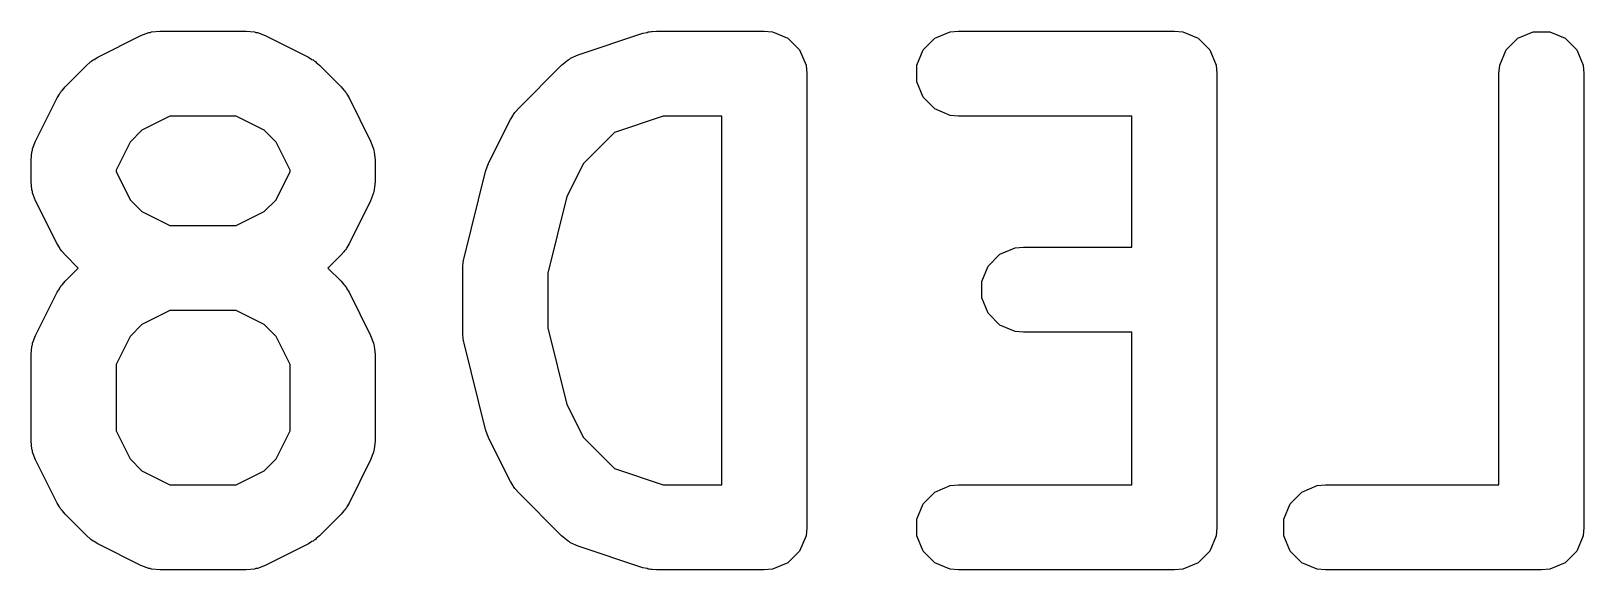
# Model space of a CAD drawing. Extents: x 104 to 228, y -134 to -58.
# Drawn here: x 199.996 to 202.736, y -87.787 to -86.837 of the extents above; entities that cross this region are included whole.
import ezdxf

# ---------------------------------------------------------------- set-up
doc = ezdxf.new("R2010")
doc.units = 0
doc.layers.add('BLACK', color=7, linetype='CONTINUOUS')

msp = doc.modelspace()

# ---------------------------------------------------------------- linework, layer by layer
at = {"layer": 'BLACK', "linetype": 'CONTINUOUS'}
for p, q in [((200.113363, -86.883308), (200.189554, -86.845213)), ((200.189554, -86.845213), (200.203286, -86.839958)), ((200.203286, -86.839958), (200.205973, -86.839767)), ((200.205973, -86.839767), (200.208463, -86.838736)), ((200.208463, -86.838736), (200.223095, -86.837295)), ((200.223095, -86.837295), (200.375476, -86.837295)), ((200.375476, -86.837295), (200.390108, -86.838736)), ((200.390108, -86.838736), (200.392597, -86.839767)), ((200.392597, -86.839767), (200.395285, -86.839958)), ((200.395285, -86.839958), (200.409017, -86.845213)), ((200.409017, -86.845213), (200.485207, -86.883308)), ((200.961282, -86.879239), (201.075568, -86.841144)), ((201.075568, -86.841144), (201.082821, -86.839494)), ((201.082821, -86.839494), (201.084653, -86.838736)), ((201.084653, -86.838736), (201.087307, -86.838474)), ((201.087307, -86.838474), (201.089905, -86.837884)), ((201.089905, -86.837884), (201.091879, -86.838024)), ((201.091879, -86.838024), (201.099285, -86.837295)), ((201.099285, -86.837295), (201.289761, -86.837295)), ((201.289761, -86.837295), (201.304393, -86.838736)), ((201.304393, -86.838736), (201.331429, -86.849935)), ((201.590951, -86.849935), (201.617987, -86.838736)), ((201.617987, -86.838736), (201.632619, -86.837295)), ((201.632619, -86.837295), (202.013571, -86.837295)), ((202.013571, -86.837295), (202.028203, -86.838736)), ((202.028203, -86.838736), (202.055239, -86.849935)), ((202.619522, -86.849935), (202.646558, -86.838736)), ((202.646558, -86.838736), (202.675822, -86.838736)), ((202.675822, -86.838736), (202.702858, -86.849935)), ((201.331429, -86.849935), (201.352121, -86.870627)), ((201.352121, -86.870627), (201.36332, -86.897663)), ((201.55906, -86.897663), (201.570259, -86.870627)), ((201.570259, -86.870627), (201.590951, -86.849935)), ((202.055239, -86.849935), (202.075931, -86.870627)), ((202.075931, -86.870627), (202.08713, -86.897663)), ((202.587631, -86.897663), (202.59883, -86.870627)), ((202.59883, -86.870627), (202.619522, -86.849935)), ((202.702858, -86.849935), (202.72355, -86.870627)), ((202.72355, -86.870627), (202.734749, -86.897663)), ((200.055776, -86.935452), (200.093871, -86.897357)), ((200.093871, -86.897357), (200.09962, -86.892638)), ((200.09962, -86.892638), (200.10092, -86.89114)), ((200.10092, -86.89114), (200.103179, -86.889718)), ((200.103179, -86.889718), (200.105236, -86.88803)), ((200.105236, -86.88803), (200.107063, -86.887272)), ((200.107063, -86.887272), (200.113363, -86.883308)), ((200.485207, -86.883308), (200.491506, -86.887272)), ((200.491506, -86.887272), (200.493334, -86.88803)), ((200.493334, -86.88803), (200.49539, -86.889718)), ((200.49539, -86.889718), (200.49765, -86.89114)), ((200.49765, -86.89114), (200.498949, -86.892638)), ((200.498949, -86.892638), (200.504699, -86.897357)), ((200.504699, -86.897357), (200.542794, -86.935452)), ((200.855776, -86.973547), (200.931966, -86.897357)), ((200.931966, -86.897357), (200.943331, -86.888029)), ((200.943331, -86.888029), (200.945823, -86.886996)), ((200.945823, -86.886996), (200.947857, -86.885233)), ((200.947857, -86.885233), (200.961282, -86.879239)), ((201.36332, -86.897663), (201.364761, -86.912295)), ((201.55906, -86.926927), (201.55906, -86.897663)), ((202.08713, -86.897663), (202.088571, -86.912295)), ((202.58619, -86.912295), (202.587631, -86.897663)), ((202.734749, -86.897663), (202.73619, -86.912295)), ((201.364761, -86.912295), (201.364761, -87.712295)), ((201.570259, -86.953963), (201.55906, -86.926927)), ((202.088571, -86.912295), (202.088571, -87.712295)), ((202.58619, -87.637295), (202.58619, -86.912295)), ((202.73619, -86.912295), (202.73619, -87.712295)), ((200.003632, -87.031135), (200.041727, -86.954944)), ((200.041727, -86.954944), (200.045691, -86.948644)), ((200.045691, -86.948644), (200.046449, -86.946817)), ((200.046449, -86.946817), (200.048137, -86.94476)), ((200.048137, -86.94476), (200.049559, -86.942501)), ((200.049559, -86.942501), (200.051057, -86.941201)), ((200.051057, -86.941201), (200.055776, -86.935452)), ((200.542794, -86.935452), (200.547514, -86.941204)), ((200.547514, -86.941204), (200.54901, -86.942501)), ((200.54901, -86.942501), (200.550429, -86.944755)), ((200.550429, -86.944755), (200.552121, -86.946817)), ((200.552121, -86.946817), (200.552879, -86.948647)), ((200.552879, -86.948647), (200.556843, -86.954944)), ((200.556843, -86.954944), (200.594939, -87.031134)), ((201.590951, -86.974655), (201.570259, -86.953963)), ((200.848137, -86.982855), (200.849559, -86.980596)), ((200.849559, -86.980596), (200.851057, -86.979296)), ((200.851057, -86.979296), (200.855776, -86.973547)), ((201.617987, -86.985854), (201.590951, -86.974655)), ((200.2408, -86.987295), (200.19133, -87.012029)), ((200.357771, -86.987295), (200.2408, -86.987295)), ((200.407239, -87.012029), (200.357771, -86.987295)), ((200.803632, -87.06923), (200.841727, -86.993039)), ((200.841727, -86.993039), (200.845691, -86.986739)), ((200.845691, -86.986739), (200.846449, -86.984912)), ((200.846449, -86.984912), (200.848137, -86.982855)), ((201.111455, -86.987295), (201.025512, -87.015942)), ((201.214761, -86.987295), (201.111455, -86.987295)), ((201.214761, -87.637295), (201.214761, -86.987295)), ((201.632619, -86.987295), (201.617987, -86.985854)), ((201.938571, -86.987295), (201.632619, -86.987295)), ((201.938571, -87.218247), (201.938571, -86.987295)), ((199.998377, -87.044867), (200.003632, -87.031135)), ((200.170448, -87.032911), (200.145714, -87.08238)), ((200.19133, -87.012029), (200.170448, -87.032911)), ((200.428122, -87.032912), (200.407239, -87.012029)), ((200.452857, -87.082381), (200.428122, -87.032912)), ((200.594939, -87.031134), (200.600194, -87.044866)), ((201.025512, -87.015942), (200.970448, -87.071006)), ((199.995714, -87.064676), (199.997155, -87.050044)), ((199.995714, -87.102771), (199.995714, -87.064676)), ((199.997155, -87.050044), (199.998186, -87.047554)), ((199.998186, -87.047554), (199.998377, -87.044867)), ((200.600194, -87.044866), (200.600385, -87.047555)), ((200.600385, -87.047555), (200.601416, -87.050044)), ((200.601416, -87.050044), (200.602857, -87.064676)), ((200.602857, -87.064676), (200.602857, -87.102771)), ((200.145714, -87.08238), (200.145714, -87.085066)), ((200.145714, -87.085066), (200.170448, -87.134534)), ((200.428121, -87.134535), (200.452857, -87.085065)), ((200.452857, -87.085065), (200.452857, -87.082381)), ((200.759857, -87.236961), (200.797953, -87.08458)), ((200.797953, -87.08458), (200.798338, -87.0835)), ((200.798338, -87.0835), (200.798377, -87.082962)), ((200.798377, -87.082962), (200.800701, -87.076886)), ((200.800701, -87.076886), (200.8029, -87.070735)), ((200.8029, -87.070735), (200.803222, -87.070299)), ((200.803222, -87.070299), (200.803632, -87.06923)), ((200.970448, -87.071006), (200.941478, -87.128946)), ((199.997155, -87.117403), (199.995714, -87.102771)), ((199.998186, -87.119892), (199.997155, -87.117403)), ((200.601416, -87.117403), (200.600383, -87.119894)), ((200.602857, -87.102771), (200.601416, -87.117403)), ((199.998377, -87.12258), (199.998186, -87.119892)), ((200.003632, -87.136312), (199.998377, -87.12258)), ((200.041727, -87.212502), (200.003632, -87.136312)), ((200.170448, -87.134534), (200.191331, -87.155418)), ((200.407238, -87.155418), (200.428121, -87.134535)), ((200.594938, -87.136313), (200.556843, -87.212503)), ((200.600193, -87.122581), (200.594938, -87.136313)), ((200.600383, -87.119894), (200.600193, -87.122581)), ((200.941478, -87.128946), (200.907618, -87.264387)), ((200.191331, -87.155418), (200.2408, -87.180152)), ((200.357771, -87.180152), (200.407238, -87.155418)), ((200.2408, -87.180152), (200.357771, -87.180152)), ((200.04569, -87.218798), (200.041727, -87.212502)), ((200.046448, -87.220628), (200.04569, -87.218798)), ((200.048137, -87.222686), (200.046448, -87.220628)), ((200.049559, -87.224945), (200.048137, -87.222686)), ((200.051057, -87.226244), (200.049559, -87.224945)), ((200.055775, -87.231993), (200.051057, -87.226244)), ((200.547515, -87.226241), (200.542795, -87.231993)), ((200.54901, -87.224945), (200.547515, -87.226241)), ((200.550429, -87.22269), (200.54901, -87.224945)), ((200.552122, -87.220628), (200.550429, -87.22269)), ((200.55288, -87.218797), (200.552122, -87.220628)), ((200.556843, -87.212503), (200.55288, -87.218797)), ((201.705237, -87.230887), (201.732273, -87.219688)), ((201.732273, -87.219688), (201.746905, -87.218247)), ((201.746905, -87.218247), (201.938571, -87.218247)), ((200.078933, -87.255151), (200.055775, -87.231993)), ((200.055776, -87.278309), (200.078933, -87.255151)), ((200.542795, -87.231993), (200.519636, -87.255151)), ((200.519636, -87.255151), (200.542794, -87.278309)), ((200.757618, -87.255152), (200.757869, -87.252598)), ((200.757618, -87.369438), (200.757618, -87.255152)), ((200.757707, -87.251506), (200.758516, -87.246031)), ((200.757869, -87.252598), (200.757707, -87.251506)), ((200.758516, -87.246031), (200.759059, -87.24052)), ((200.759059, -87.24052), (200.759481, -87.239499)), ((200.759481, -87.239499), (200.759857, -87.236961)), ((201.673346, -87.278615), (201.684545, -87.251579)), ((201.684545, -87.251579), (201.705237, -87.230887)), ((200.049559, -87.285358), (200.051057, -87.284058)), ((200.051057, -87.284058), (200.055776, -87.278309)), ((200.542794, -87.278309), (200.547514, -87.284061)), ((200.547514, -87.284061), (200.54901, -87.285358)), ((200.907618, -87.264387), (200.907618, -87.360202)), ((201.673346, -87.307879), (201.673346, -87.278615)), ((200.003632, -87.373992), (200.041727, -87.297801)), ((200.041727, -87.297801), (200.045691, -87.291501)), ((200.045691, -87.291501), (200.046449, -87.289674)), ((200.046449, -87.289674), (200.048137, -87.287617)), ((200.048137, -87.287617), (200.049559, -87.285358)), ((200.54901, -87.285358), (200.550429, -87.287612)), ((200.550429, -87.287612), (200.552121, -87.289674)), ((200.552121, -87.289674), (200.552879, -87.291504)), ((200.552879, -87.291504), (200.556843, -87.297801)), ((200.556843, -87.297801), (200.594939, -87.373991)), ((201.684545, -87.334915), (201.673346, -87.307879)), ((200.2408, -87.330152), (200.19133, -87.354886)), ((200.357771, -87.330152), (200.2408, -87.330152)), ((200.407239, -87.354886), (200.357771, -87.330152)), ((201.705237, -87.355607), (201.684545, -87.334915)), ((200.19133, -87.354886), (200.170448, -87.375768)), ((200.428122, -87.375769), (200.407239, -87.354886)), ((200.907618, -87.360202), (200.941478, -87.495642)), ((201.732273, -87.366806), (201.705237, -87.355607)), ((199.995714, -87.407533), (199.997155, -87.392901)), ((199.997155, -87.392901), (199.998186, -87.390411)), ((199.998186, -87.390411), (199.998377, -87.387724)), ((199.998377, -87.387724), (200.003632, -87.373992)), ((200.170448, -87.375768), (200.145714, -87.425237)), ((200.452857, -87.425238), (200.428122, -87.375769)), ((200.594939, -87.373991), (200.600194, -87.387723)), ((200.600194, -87.387723), (200.600385, -87.390412)), ((200.600385, -87.390412), (200.601416, -87.392901)), ((200.601416, -87.392901), (200.602857, -87.407533)), ((200.757869, -87.371991), (200.757618, -87.369438)), ((200.757707, -87.373084), (200.757869, -87.371991)), ((200.758516, -87.378558), (200.757707, -87.373084)), ((200.759059, -87.38407), (200.758516, -87.378558)), ((200.759481, -87.38509), (200.759059, -87.38407)), ((200.759857, -87.387629), (200.759481, -87.38509)), ((200.797953, -87.54001), (200.759857, -87.387629)), ((201.746905, -87.368247), (201.732273, -87.366806)), ((201.938571, -87.368247), (201.746905, -87.368247)), ((201.938571, -87.637295), (201.938571, -87.368247)), ((199.995714, -87.559914), (199.995714, -87.407533)), ((200.602857, -87.407533), (200.602857, -87.559914)), ((200.145714, -87.425237), (200.145714, -87.542209)), ((200.452857, -87.542208), (200.452857, -87.425238)), ((200.941478, -87.495642), (200.970448, -87.553582)), ((200.145714, -87.542209), (200.170448, -87.591677)), ((200.428121, -87.591678), (200.452857, -87.542208)), ((200.798338, -87.541089), (200.797953, -87.54001)), ((200.798377, -87.541628), (200.798338, -87.541089)), ((200.800701, -87.547703), (200.798377, -87.541628)), ((200.8029, -87.553855), (200.800701, -87.547703)), ((200.803222, -87.55429), (200.8029, -87.553855)), ((200.803632, -87.55536), (200.803222, -87.55429)), ((200.841727, -87.63155), (200.803632, -87.55536)), ((200.970448, -87.553582), (201.025513, -87.608648)), ((199.997155, -87.574546), (199.995714, -87.559914)), ((199.998186, -87.577035), (199.997155, -87.574546)), ((199.998377, -87.579723), (199.998186, -87.577035)), ((200.003632, -87.593455), (199.998377, -87.579723)), ((200.600193, -87.579724), (200.594938, -87.593456)), ((200.600383, -87.577037), (200.600193, -87.579724)), ((200.601416, -87.574546), (200.600383, -87.577037)), ((200.602857, -87.559914), (200.601416, -87.574546)), ((200.041727, -87.669645), (200.003632, -87.593455)), ((200.170448, -87.591677), (200.191331, -87.612561)), ((200.191331, -87.612561), (200.2408, -87.637295)), ((200.357771, -87.637295), (200.407238, -87.612561)), ((200.407238, -87.612561), (200.428121, -87.591678)), ((200.594938, -87.593456), (200.556843, -87.669646)), ((201.025513, -87.608648), (201.111455, -87.637295)), ((200.2408, -87.637295), (200.357771, -87.637295)), ((200.84569, -87.637846), (200.841727, -87.63155)), ((200.846448, -87.639676), (200.84569, -87.637846)), ((200.848137, -87.641734), (200.846448, -87.639676)), ((201.111455, -87.637295), (201.214761, -87.637295)), ((201.590951, -87.649935), (201.617987, -87.638736)), ((201.617987, -87.638736), (201.632619, -87.637295)), ((201.632619, -87.637295), (201.938571, -87.637295)), ((202.23857, -87.649935), (202.265606, -87.638736)), ((202.265606, -87.638736), (202.280238, -87.637295)), ((202.280238, -87.637295), (202.58619, -87.637295)), ((200.849559, -87.643993), (200.848137, -87.641734)), ((200.851057, -87.645292), (200.849559, -87.643993)), ((200.855776, -87.651042), (200.851057, -87.645292)), ((200.931966, -87.727233), (200.855776, -87.651042)), ((201.570259, -87.670627), (201.590951, -87.649935)), ((202.217878, -87.670627), (202.23857, -87.649935)), ((200.04569, -87.675941), (200.041727, -87.669645)), ((200.046448, -87.677771), (200.04569, -87.675941)), ((200.048137, -87.679829), (200.046448, -87.677771)), ((200.049559, -87.682088), (200.048137, -87.679829)), ((200.051057, -87.683387), (200.049559, -87.682088)), ((200.055775, -87.689136), (200.051057, -87.683387)), ((200.09387, -87.727232), (200.055775, -87.689136)), ((200.542795, -87.689136), (200.5047, -87.727232)), ((200.547515, -87.683384), (200.542795, -87.689136)), ((200.54901, -87.682088), (200.547515, -87.683384)), ((200.550429, -87.679833), (200.54901, -87.682088)), ((200.552122, -87.677771), (200.550429, -87.679833)), ((200.55288, -87.67594), (200.552122, -87.677771)), ((200.556843, -87.669646), (200.55288, -87.67594)), ((201.55906, -87.697663), (201.570259, -87.670627)), ((202.206679, -87.697663), (202.217878, -87.670627)), ((201.364761, -87.712295), (201.36332, -87.726927)), ((201.55906, -87.726927), (201.55906, -87.697663)), ((202.088571, -87.712295), (202.08713, -87.726927)), ((202.206679, -87.726927), (202.206679, -87.697663)), ((202.73619, -87.712295), (202.734749, -87.726927)), ((200.099621, -87.731952), (200.09387, -87.727232)), ((200.10092, -87.73345), (200.099621, -87.731952)), ((200.103175, -87.734869), (200.10092, -87.73345)), ((200.105235, -87.73656), (200.103175, -87.734869)), ((200.107065, -87.737318), (200.105235, -87.73656)), ((200.113363, -87.741282), (200.107065, -87.737318)), ((200.189554, -87.779377), (200.113363, -87.741282)), ((200.485207, -87.741282), (200.409017, -87.779377)), ((200.491506, -87.737317), (200.485207, -87.741282)), ((200.493334, -87.73656), (200.491506, -87.737317)), ((200.49539, -87.734872), (200.493334, -87.73656)), ((200.49765, -87.73345), (200.49539, -87.734872)), ((200.49895, -87.73195), (200.49765, -87.73345)), ((200.5047, -87.727232), (200.49895, -87.73195)), ((200.943331, -87.73656), (200.931966, -87.727233)), ((200.945821, -87.737591), (200.943331, -87.73656)), ((200.947857, -87.739357), (200.945821, -87.737591)), ((200.961282, -87.745351), (200.947857, -87.739357)), ((201.075568, -87.783446), (200.961282, -87.745351)), ((201.36332, -87.726927), (201.352121, -87.753963)), ((201.570259, -87.753963), (201.55906, -87.726927)), ((202.08713, -87.726927), (202.075931, -87.753963)), ((202.217878, -87.753963), (202.206679, -87.726927)), ((202.734749, -87.726927), (202.72355, -87.753963)), ((201.331429, -87.774655), (201.304393, -87.785854)), ((201.352121, -87.753963), (201.331429, -87.774655)), ((201.590951, -87.774655), (201.570259, -87.753963)), ((201.617987, -87.785854), (201.590951, -87.774655)), ((202.055239, -87.774655), (202.028203, -87.785854)), ((202.075931, -87.753963), (202.055239, -87.774655)), ((202.23857, -87.774655), (202.217878, -87.753963)), ((202.265606, -87.785854), (202.23857, -87.774655)), ((202.702858, -87.774655), (202.675822, -87.785854)), ((202.72355, -87.753963), (202.702858, -87.774655)), ((200.203286, -87.784632), (200.189554, -87.779377)), ((200.205973, -87.784822), (200.203286, -87.784632)), ((200.208463, -87.785854), (200.205973, -87.784822)), ((200.223095, -87.787295), (200.208463, -87.785854)), ((200.375476, -87.787295), (200.223095, -87.787295)), ((200.390108, -87.785854), (200.375476, -87.787295)), ((200.392597, -87.784822), (200.390108, -87.785854)), ((200.395285, -87.784632), (200.392597, -87.784822)), ((200.409017, -87.779377), (200.395285, -87.784632)), ((201.082821, -87.785095), (201.075568, -87.783446)), ((201.084653, -87.785854), (201.082821, -87.785095)), ((201.087307, -87.786115), (201.084653, -87.785854)), ((201.089905, -87.786706), (201.087307, -87.786115)), ((201.091879, -87.786565), (201.089905, -87.786706)), ((201.099285, -87.787295), (201.091879, -87.786565)), ((201.289761, -87.787295), (201.099285, -87.787295)), ((201.304393, -87.785854), (201.289761, -87.787295)), ((201.632619, -87.787295), (201.617987, -87.785854)), ((202.013571, -87.787295), (201.632619, -87.787295)), ((202.028203, -87.785854), (202.013571, -87.787295)), ((202.280238, -87.787295), (202.265606, -87.785854)), ((202.66119, -87.787295), (202.280238, -87.787295)), ((202.675822, -87.785854), (202.66119, -87.787295))]:
    msp.add_line(p, q, dxfattribs=at)

doc.saveas('drawing.dxf')
